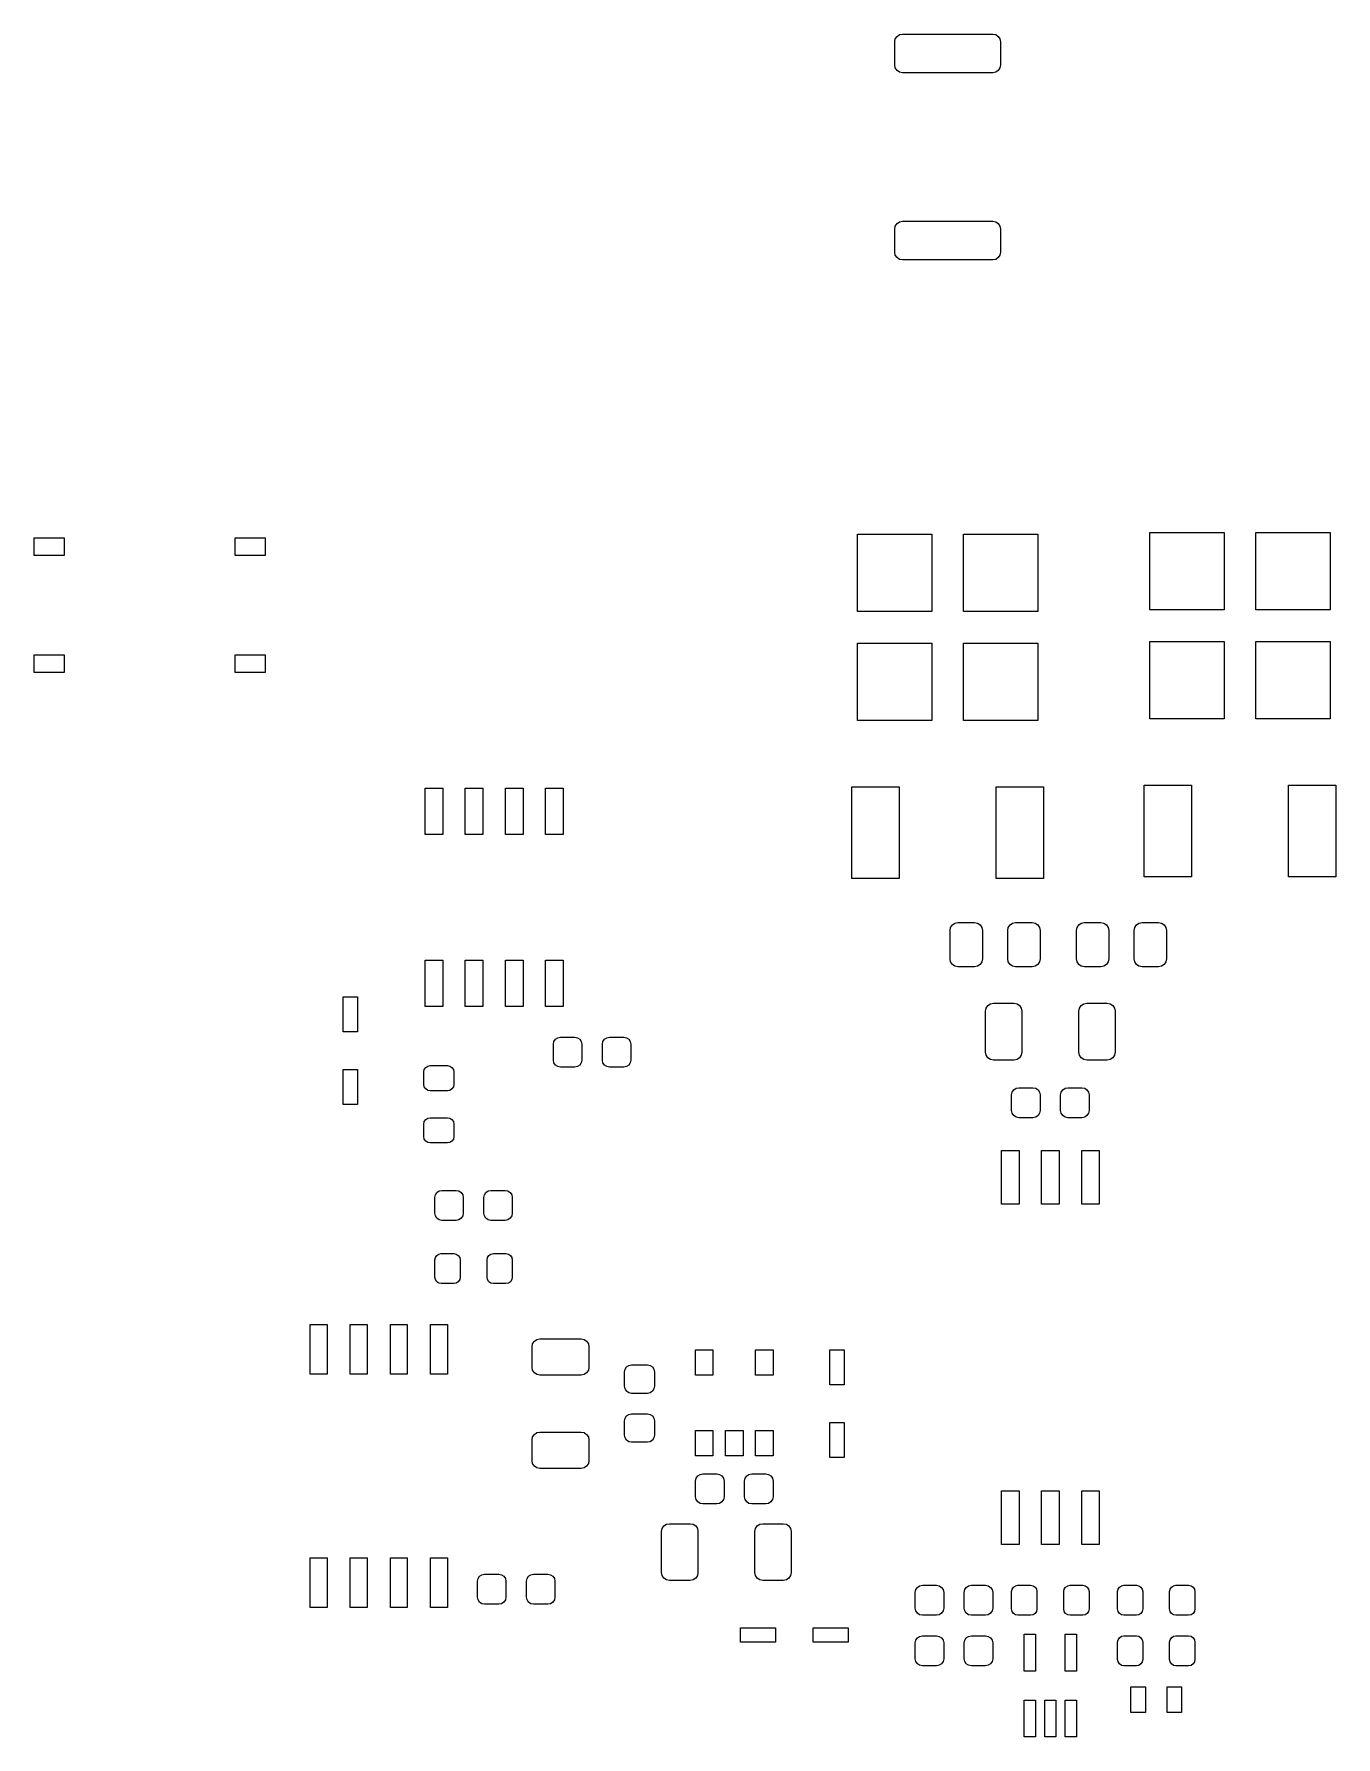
# Model space of a CAD drawing. Extents: x 64 to 235, y -116 to -62.
# Drawn here: x 64.1 to 105.3, y -116.1 to -62.2 of the extents above; entities that cross this region are included whole.
import ezdxf

# ---------------------------------------------------------------- set-up
doc = ezdxf.new("R2010")
doc.units = 0
doc.layers.add('BLACK', color=7, linetype='CONTINUOUS')

msp = doc.modelspace()

# ---------------------------------------------------------------- linework, layer by layer
at = {"layer": 'BLACK', "linetype": 'CONTINUOUS'}
for p, q in [((91.375, -62.475), (91.39403, -62.379329)), ((91.375, -63.2), (91.375, -62.475)), ((91.39403, -62.379329), (91.448223, -62.298223)), ((91.448223, -62.298223), (91.529329, -62.24403)), ((91.529329, -62.24403), (91.625, -62.225)), ((91.625, -62.225), (94.475, -62.225)), ((94.475, -62.225), (94.570671, -62.24403)), ((94.570671, -62.24403), (94.651777, -62.298223)), ((94.651777, -62.298223), (94.70597, -62.379329)), ((94.70597, -62.379329), (94.725, -62.475)), ((94.725, -62.475), (94.725, -63.2)), ((91.39403, -63.295671), (91.375, -63.2)), ((91.448223, -63.376777), (91.39403, -63.295671)), ((91.529329, -63.43097), (91.448223, -63.376777)), ((91.625, -63.45), (91.529329, -63.43097)), ((94.475, -63.45), (91.625, -63.45)), ((94.570671, -63.43097), (94.475, -63.45)), ((94.651777, -63.376777), (94.570671, -63.43097)), ((94.70597, -63.295671), (94.651777, -63.376777)), ((94.725, -63.2), (94.70597, -63.295671)), ((91.375, -68.4), (91.39403, -68.304329)), ((91.375, -69.125), (91.375, -68.4)), ((91.39403, -68.304329), (91.448223, -68.223223)), ((91.448223, -68.223223), (91.529329, -68.16903)), ((91.529329, -68.16903), (91.625, -68.15)), ((91.625, -68.15), (94.475, -68.15)), ((94.475, -68.15), (94.570671, -68.16903)), ((94.570671, -68.16903), (94.651777, -68.223223)), ((94.651777, -68.223223), (94.70597, -68.304329)), ((94.70597, -68.304329), (94.725, -68.4)), ((94.725, -68.4), (94.725, -69.125)), ((91.39403, -69.220671), (91.375, -69.125)), ((91.448223, -69.301777), (91.39403, -69.220671)), ((91.529329, -69.35597), (91.448223, -69.301777)), ((91.625, -69.375), (91.529329, -69.35597)), ((94.475, -69.375), (91.625, -69.375)), ((94.570671, -69.35597), (94.475, -69.375)), ((94.651777, -69.301777), (94.570671, -69.35597)), ((94.70597, -69.220671), (94.651777, -69.301777)), ((94.725, -69.125), (94.70597, -69.220671)), ((90.2, -80.5), (90.2, -78.05)), ((90.2, -78.05), (92.55, -78.05)), ((92.55, -78.05), (92.55, -80.5)), ((93.55, -80.5), (93.55, -78.05)), ((93.55, -78.05), (95.9, -78.05)), ((95.9, -78.05), (95.9, -80.5)), ((99.45, -80.45), (99.45, -78)), ((99.45, -78), (101.8, -78)), ((101.8, -78), (101.8, -80.45)), ((102.8, -80.45), (102.8, -78)), ((102.8, -78), (105.15, -78)), ((105.15, -78), (105.15, -80.45)), ((64.1424, -78.7252), (64.1424, -78.1664)), ((64.1424, -78.1664), (65.0949, -78.1664)), ((65.0949, -78.1664), (65.0949, -78.7252)), ((70.5051, -78.7252), (70.5051, -78.1664)), ((70.5051, -78.1664), (71.4576, -78.1664)), ((71.4576, -78.1664), (71.4576, -78.7252)), ((65.0949, -78.7252), (64.1424, -78.7252)), ((71.4576, -78.7252), (70.5051, -78.7252)), ((92.55, -80.5), (90.2, -80.5)), ((95.9, -80.5), (93.55, -80.5)), ((101.8, -80.45), (99.45, -80.45)), ((105.15, -80.45), (102.8, -80.45)), ((64.1424, -82.4336), (64.1424, -81.8748)), ((64.1424, -81.8748), (65.0949, -81.8748)), ((65.0949, -81.8748), (65.0949, -82.4336)), ((70.5051, -82.4336), (70.5051, -81.8748)), ((70.5051, -81.8748), (71.4576, -81.8748)), ((71.4576, -81.8748), (71.4576, -82.4336)), ((90.2, -83.95), (90.2, -81.5)), ((90.2, -81.5), (92.55, -81.5)), ((92.55, -81.5), (92.55, -83.95)), ((93.55, -83.95), (93.55, -81.5)), ((93.55, -81.5), (95.9, -81.5)), ((95.9, -81.5), (95.9, -83.95)), ((99.45, -83.9), (99.45, -81.45)), ((99.45, -81.45), (101.8, -81.45)), ((101.8, -81.45), (101.8, -83.9)), ((102.8, -83.9), (102.8, -81.45)), ((102.8, -81.45), (105.15, -81.45)), ((105.15, -81.45), (105.15, -83.9)), ((65.0949, -82.4336), (64.1424, -82.4336)), ((71.4576, -82.4336), (70.5051, -82.4336)), ((92.55, -83.95), (90.2, -83.95)), ((95.9, -83.95), (93.55, -83.95)), ((101.8, -83.9), (99.45, -83.9)), ((105.15, -83.9), (102.8, -83.9)), ((76.5156, -87.5561), (76.5156, -86.0956)), ((76.5156, -86.0956), (77.0744, -86.0956)), ((77.0744, -86.0956), (77.0744, -87.5561)), ((77.7856, -87.5561), (77.7856, -86.0956)), ((77.7856, -86.0956), (78.3444, -86.0956)), ((78.3444, -86.0956), (78.3444, -87.5561)), ((79.0556, -87.5561), (79.0556, -86.0956)), ((79.0556, -86.0956), (79.6144, -86.0956)), ((79.6144, -86.0956), (79.6144, -87.5561)), ((80.3256, -87.5561), (80.3256, -86.0956)), ((80.3256, -86.0956), (80.8844, -86.0956)), ((80.8844, -86.0956), (80.8844, -87.5561)), ((90.014, -88.95), (90.014, -86.05)), ((90.014, -86.05), (91.514, -86.05)), ((91.514, -86.05), (91.514, -88.95)), ((94.586, -88.95), (94.586, -86.05)), ((94.586, -86.05), (96.086, -86.05)), ((96.086, -86.05), (96.086, -88.95)), ((99.264, -88.9), (99.264, -86)), ((99.264, -86), (100.764, -86)), ((100.764, -86), (100.764, -88.9)), ((103.836, -88.9), (103.836, -86)), ((103.836, -86), (105.336, -86)), ((105.336, -86), (105.336, -88.9)), ((77.0744, -87.5561), (76.5156, -87.5561)), ((78.3444, -87.5561), (77.7856, -87.5561)), ((79.6144, -87.5561), (79.0556, -87.5561)), ((80.8844, -87.5561), (80.3256, -87.5561)), ((100.764, -88.9), (99.264, -88.9)), ((105.336, -88.9), (103.836, -88.9)), ((91.514, -88.95), (90.014, -88.95)), ((96.086, -88.95), (94.586, -88.95)), ((93.125, -90.6), (93.14403, -90.504329)), ((93.14403, -90.504329), (93.198223, -90.423223)), ((93.198223, -90.423223), (93.279329, -90.36903)), ((93.279329, -90.36903), (93.375, -90.35)), ((93.375, -90.35), (93.9, -90.35)), ((93.9, -90.35), (93.995671, -90.36903)), ((93.995671, -90.36903), (94.076777, -90.423223)), ((94.076777, -90.423223), (94.13097, -90.504329)), ((94.13097, -90.504329), (94.15, -90.6)), ((94.95, -90.6), (94.96903, -90.504329)), ((94.96903, -90.504329), (95.023223, -90.423223)), ((95.023223, -90.423223), (95.104329, -90.36903)), ((95.104329, -90.36903), (95.2, -90.35)), ((95.2, -90.35), (95.725, -90.35)), ((95.725, -90.35), (95.820671, -90.36903)), ((95.820671, -90.36903), (95.901777, -90.423223)), ((95.901777, -90.423223), (95.95597, -90.504329)), ((95.95597, -90.504329), (95.975, -90.6)), ((97.125, -90.6), (97.14403, -90.504329)), ((97.14403, -90.504329), (97.198223, -90.423223)), ((97.198223, -90.423223), (97.279329, -90.36903)), ((97.279329, -90.36903), (97.375, -90.35)), ((97.375, -90.35), (97.9, -90.35)), ((97.9, -90.35), (97.995671, -90.36903)), ((97.995671, -90.36903), (98.076777, -90.423223)), ((98.076777, -90.423223), (98.13097, -90.504329)), ((98.13097, -90.504329), (98.15, -90.6)), ((98.95, -90.6), (98.96903, -90.504329)), ((98.96903, -90.504329), (99.023223, -90.423223)), ((99.023223, -90.423223), (99.104329, -90.36903)), ((99.104329, -90.36903), (99.2, -90.35)), ((99.2, -90.35), (99.725, -90.35)), ((99.725, -90.35), (99.820671, -90.36903)), ((99.820671, -90.36903), (99.901777, -90.423223)), ((99.901777, -90.423223), (99.95597, -90.504329)), ((99.95597, -90.504329), (99.975, -90.6)), ((93.125, -91.5), (93.125, -90.6)), ((94.15, -90.6), (94.15, -91.5)), ((94.95, -91.5), (94.95, -90.6)), ((95.975, -90.6), (95.975, -91.5)), ((97.125, -91.5), (97.125, -90.6)), ((98.15, -90.6), (98.15, -91.5)), ((98.95, -91.5), (98.95, -90.6)), ((99.975, -90.6), (99.975, -91.5)), ((76.5156, -93.0044), (76.5156, -91.5439)), ((76.5156, -91.5439), (77.0744, -91.5439)), ((77.0744, -91.5439), (77.0744, -93.0044)), ((77.7856, -93.0044), (77.7856, -91.5439)), ((77.7856, -91.5439), (78.3444, -91.5439)), ((78.3444, -91.5439), (78.3444, -93.0044)), ((79.0556, -93.0044), (79.0556, -91.5439)), ((79.0556, -91.5439), (79.6144, -91.5439)), ((79.6144, -91.5439), (79.6144, -93.0044)), ((80.3256, -93.0044), (80.3256, -91.5439)), ((80.3256, -91.5439), (80.8844, -91.5439)), ((80.8844, -91.5439), (80.8844, -93.0044)), ((93.14403, -91.595671), (93.125, -91.5)), ((93.198223, -91.676777), (93.14403, -91.595671)), ((94.13097, -91.595671), (94.076777, -91.676777)), ((94.15, -91.5), (94.13097, -91.595671)), ((94.96903, -91.595671), (94.95, -91.5)), ((95.023223, -91.676777), (94.96903, -91.595671)), ((95.95597, -91.595671), (95.901777, -91.676777)), ((95.975, -91.5), (95.95597, -91.595671)), ((97.14403, -91.595671), (97.125, -91.5)), ((97.198223, -91.676777), (97.14403, -91.595671)), ((98.13097, -91.595671), (98.076777, -91.676777)), ((98.15, -91.5), (98.13097, -91.595671)), ((98.96903, -91.595671), (98.95, -91.5)), ((99.023223, -91.676777), (98.96903, -91.595671)), ((99.95597, -91.595671), (99.901777, -91.676777)), ((99.975, -91.5), (99.95597, -91.595671)), ((93.279329, -91.73097), (93.198223, -91.676777)), ((93.375, -91.75), (93.279329, -91.73097)), ((93.9, -91.75), (93.375, -91.75)), ((93.995671, -91.73097), (93.9, -91.75)), ((94.076777, -91.676777), (93.995671, -91.73097)), ((95.104329, -91.73097), (95.023223, -91.676777)), ((95.2, -91.75), (95.104329, -91.73097)), ((95.725, -91.75), (95.2, -91.75)), ((95.820671, -91.73097), (95.725, -91.75)), ((95.901777, -91.676777), (95.820671, -91.73097)), ((97.279329, -91.73097), (97.198223, -91.676777)), ((97.375, -91.75), (97.279329, -91.73097)), ((97.9, -91.75), (97.375, -91.75)), ((97.995671, -91.73097), (97.9, -91.75)), ((98.076777, -91.676777), (97.995671, -91.73097)), ((99.104329, -91.73097), (99.023223, -91.676777)), ((99.2, -91.75), (99.104329, -91.73097)), ((99.725, -91.75), (99.2, -91.75)), ((99.820671, -91.73097), (99.725, -91.75)), ((99.901777, -91.676777), (99.820671, -91.73097)), ((73.9246, -93.8056), (73.9246, -92.6944)), ((73.9246, -92.6944), (74.3754, -92.6944)), ((74.3754, -92.6944), (74.3754, -93.8056)), ((77.0744, -93.0044), (76.5156, -93.0044)), ((78.3444, -93.0044), (77.7856, -93.0044)), ((79.6144, -93.0044), (79.0556, -93.0044)), ((80.8844, -93.0044), (80.3256, -93.0044)), ((94.25, -93.15), (94.26903, -93.054329)), ((94.25, -94.45), (94.25, -93.15)), ((94.26903, -93.054329), (94.323223, -92.973223)), ((94.323223, -92.973223), (94.404329, -92.91903)), ((94.404329, -92.91903), (94.5, -92.9)), ((94.5, -92.9), (95.15, -92.9)), ((95.15, -92.9), (95.245671, -92.91903)), ((95.245671, -92.91903), (95.326777, -92.973223)), ((95.326777, -92.973223), (95.38097, -93.054329)), ((95.38097, -93.054329), (95.4, -93.15)), ((95.4, -93.15), (95.4, -94.45)), ((97.2, -93.15), (97.21903, -93.054329)), ((97.2, -94.45), (97.2, -93.15)), ((97.21903, -93.054329), (97.273223, -92.973223)), ((97.273223, -92.973223), (97.354329, -92.91903)), ((97.354329, -92.91903), (97.45, -92.9)), ((97.45, -92.9), (98.1, -92.9)), ((98.1, -92.9), (98.195671, -92.91903)), ((98.195671, -92.91903), (98.276777, -92.973223)), ((98.276777, -92.973223), (98.33097, -93.054329)), ((98.33097, -93.054329), (98.35, -93.15)), ((98.35, -93.15), (98.35, -94.45)), ((74.3754, -93.8056), (73.9246, -93.8056)), ((80.575, -94.2), (80.592127, -94.113896)), ((80.575, -94.7), (80.575, -94.2)), ((80.592127, -94.113896), (80.640901, -94.040901)), ((80.640901, -94.040901), (80.713896, -93.992127)), ((80.713896, -93.992127), (80.8, -93.975)), ((80.8, -93.975), (81.25, -93.975)), ((81.25, -93.975), (81.336104, -93.992127)), ((81.336104, -93.992127), (81.409099, -94.040901)), ((81.409099, -94.040901), (81.457873, -94.113896)), ((81.457873, -94.113896), (81.475, -94.2)), ((81.475, -94.2), (81.475, -94.7)), ((82.125, -94.2), (82.142127, -94.113896)), ((82.125, -94.7), (82.125, -94.2)), ((82.142127, -94.113896), (82.190901, -94.040901)), ((82.190901, -94.040901), (82.263896, -93.992127)), ((82.263896, -93.992127), (82.35, -93.975)), ((82.35, -93.975), (82.8, -93.975)), ((82.8, -93.975), (82.886104, -93.992127)), ((82.886104, -93.992127), (82.959099, -94.040901)), ((82.959099, -94.040901), (83.007873, -94.113896)), ((83.007873, -94.113896), (83.025, -94.2)), ((83.025, -94.2), (83.025, -94.7)), ((80.592127, -94.786104), (80.575, -94.7)), ((80.640901, -94.859099), (80.592127, -94.786104)), ((80.713896, -94.907873), (80.640901, -94.859099)), ((81.409099, -94.859099), (81.336104, -94.907873)), ((81.457873, -94.786104), (81.409099, -94.859099)), ((81.475, -94.7), (81.457873, -94.786104)), ((82.142127, -94.786104), (82.125, -94.7)), ((82.190901, -94.859099), (82.142127, -94.786104)), ((82.263896, -94.907873), (82.190901, -94.859099)), ((82.959099, -94.859099), (82.886104, -94.907873)), ((83.007873, -94.786104), (82.959099, -94.859099)), ((83.025, -94.7), (83.007873, -94.786104)), ((94.26903, -94.545671), (94.25, -94.45)), ((94.323223, -94.626777), (94.26903, -94.545671)), ((94.404329, -94.68097), (94.323223, -94.626777)), ((94.5, -94.7), (94.404329, -94.68097)), ((95.15, -94.7), (94.5, -94.7)), ((95.245671, -94.68097), (95.15, -94.7)), ((95.326777, -94.626777), (95.245671, -94.68097)), ((95.38097, -94.545671), (95.326777, -94.626777)), ((95.4, -94.45), (95.38097, -94.545671)), ((97.21903, -94.545671), (97.2, -94.45)), ((97.273223, -94.626777), (97.21903, -94.545671)), ((97.354329, -94.68097), (97.273223, -94.626777)), ((97.45, -94.7), (97.354329, -94.68097)), ((98.1, -94.7), (97.45, -94.7)), ((98.195671, -94.68097), (98.1, -94.7)), ((98.276777, -94.626777), (98.195671, -94.68097)), ((98.33097, -94.545671), (98.276777, -94.626777)), ((98.35, -94.45), (98.33097, -94.545671)), ((73.9246, -96.1056), (73.9246, -94.9944)), ((73.9246, -94.9944), (74.3754, -94.9944)), ((74.3754, -94.9944), (74.3754, -96.1056)), ((76.475, -95.075), (76.490224, -94.998463)), ((76.475, -95.475), (76.475, -95.075)), ((76.490224, -94.998463), (76.533579, -94.933579)), ((76.533579, -94.933579), (76.598463, -94.890224)), ((76.598463, -94.890224), (76.675, -94.875)), ((76.675, -94.875), (77.225, -94.875)), ((77.225, -94.875), (77.301537, -94.890224)), ((77.301537, -94.890224), (77.366421, -94.933579)), ((77.366421, -94.933579), (77.409776, -94.998463)), ((77.409776, -94.998463), (77.425, -95.075)), ((77.425, -95.075), (77.425, -95.475)), ((80.8, -94.925), (80.713896, -94.907873)), ((81.25, -94.925), (80.8, -94.925)), ((81.336104, -94.907873), (81.25, -94.925)), ((82.35, -94.925), (82.263896, -94.907873)), ((82.8, -94.925), (82.35, -94.925)), ((82.886104, -94.907873), (82.8, -94.925)), ((76.490224, -95.551537), (76.475, -95.475)), ((76.533579, -95.616421), (76.490224, -95.551537)), ((76.598463, -95.659776), (76.533579, -95.616421)), ((76.675, -95.675), (76.598463, -95.659776)), ((77.225, -95.675), (76.675, -95.675)), ((77.301537, -95.659776), (77.225, -95.675)), ((77.366421, -95.616421), (77.301537, -95.659776)), ((77.409776, -95.551537), (77.366421, -95.616421)), ((77.425, -95.475), (77.409776, -95.551537)), ((95.075, -95.8), (95.092127, -95.713896)), ((95.075, -96.3), (95.075, -95.8)), ((95.092127, -95.713896), (95.140901, -95.640901)), ((95.140901, -95.640901), (95.213896, -95.592127)), ((95.213896, -95.592127), (95.3, -95.575)), ((95.3, -95.575), (95.75, -95.575)), ((95.75, -95.575), (95.836104, -95.592127)), ((95.836104, -95.592127), (95.909099, -95.640901)), ((95.909099, -95.640901), (95.957873, -95.713896)), ((95.957873, -95.713896), (95.975, -95.8)), ((95.975, -95.8), (95.975, -96.3)), ((96.625, -95.8), (96.642127, -95.713896)), ((96.625, -96.3), (96.625, -95.8)), ((96.642127, -95.713896), (96.690901, -95.640901)), ((96.690901, -95.640901), (96.763896, -95.592127)), ((96.763896, -95.592127), (96.85, -95.575)), ((96.85, -95.575), (97.3, -95.575)), ((97.3, -95.575), (97.386104, -95.592127)), ((97.386104, -95.592127), (97.459099, -95.640901)), ((97.459099, -95.640901), (97.507873, -95.713896)), ((97.507873, -95.713896), (97.525, -95.8)), ((97.525, -95.8), (97.525, -96.3)), ((74.3754, -96.1056), (73.9246, -96.1056)), ((95.092127, -96.386104), (95.075, -96.3)), ((95.140901, -96.459099), (95.092127, -96.386104)), ((95.213896, -96.507873), (95.140901, -96.459099)), ((95.909099, -96.459099), (95.836104, -96.507873)), ((95.957873, -96.386104), (95.909099, -96.459099)), ((95.975, -96.3), (95.957873, -96.386104)), ((96.642127, -96.386104), (96.625, -96.3)), ((96.690901, -96.459099), (96.642127, -96.386104)), ((96.763896, -96.507873), (96.690901, -96.459099)), ((97.459099, -96.459099), (97.386104, -96.507873)), ((97.507873, -96.386104), (97.459099, -96.459099)), ((97.525, -96.3), (97.507873, -96.386104)), ((76.475, -96.725), (76.490224, -96.648463)), ((76.475, -97.125), (76.475, -96.725)), ((76.490224, -96.648463), (76.533579, -96.583579)), ((76.533579, -96.583579), (76.598463, -96.540224)), ((76.598463, -96.540224), (76.675, -96.525)), ((76.675, -96.525), (77.225, -96.525)), ((77.225, -96.525), (77.301537, -96.540224)), ((77.301537, -96.540224), (77.366421, -96.583579)), ((77.366421, -96.583579), (77.409776, -96.648463)), ((77.409776, -96.648463), (77.425, -96.725)), ((77.425, -96.725), (77.425, -97.125)), ((95.3, -96.525), (95.213896, -96.507873)), ((95.75, -96.525), (95.3, -96.525)), ((95.836104, -96.507873), (95.75, -96.525)), ((96.85, -96.525), (96.763896, -96.507873)), ((97.3, -96.525), (96.85, -96.525)), ((97.386104, -96.507873), (97.3, -96.525)), ((76.490224, -97.201537), (76.475, -97.125)), ((76.533579, -97.266421), (76.490224, -97.201537)), ((76.598463, -97.309776), (76.533579, -97.266421)), ((76.675, -97.325), (76.598463, -97.309776)), ((77.225, -97.325), (76.675, -97.325)), ((77.301537, -97.309776), (77.225, -97.325)), ((77.366421, -97.266421), (77.301537, -97.309776)), ((77.409776, -97.201537), (77.366421, -97.266421)), ((77.425, -97.125), (77.409776, -97.201537)), ((94.7506, -99.2661), (94.7506, -97.5643)), ((94.7506, -97.5643), (95.3094, -97.5643)), ((95.3094, -97.5643), (95.3094, -99.2661)), ((96.0206, -99.2661), (96.0206, -97.5643)), ((96.0206, -97.5643), (96.5794, -97.5643)), ((96.5794, -97.5643), (96.5794, -99.2661)), ((97.2906, -99.2661), (97.2906, -97.5643)), ((97.2906, -97.5643), (97.8494, -97.5643)), ((97.8494, -97.5643), (97.8494, -99.2661)), ((76.825, -99.05), (76.842127, -98.963896)), ((76.825, -99.55), (76.825, -99.05)), ((76.842127, -98.963896), (76.890901, -98.890901)), ((76.890901, -98.890901), (76.963896, -98.842127)), ((76.963896, -98.842127), (77.05, -98.825)), ((77.05, -98.825), (77.5, -98.825)), ((77.5, -98.825), (77.586104, -98.842127)), ((77.586104, -98.842127), (77.659099, -98.890901)), ((77.659099, -98.890901), (77.707873, -98.963896)), ((77.707873, -98.963896), (77.725, -99.05)), ((77.725, -99.05), (77.725, -99.55)), ((78.375, -99.05), (78.392127, -98.963896)), ((78.375, -99.55), (78.375, -99.05)), ((78.392127, -98.963896), (78.440901, -98.890901)), ((78.440901, -98.890901), (78.513896, -98.842127)), ((78.513896, -98.842127), (78.6, -98.825)), ((78.6, -98.825), (79.05, -98.825)), ((79.05, -98.825), (79.136104, -98.842127)), ((79.136104, -98.842127), (79.209099, -98.890901)), ((79.209099, -98.890901), (79.257873, -98.963896)), ((79.257873, -98.963896), (79.275, -99.05)), ((79.275, -99.05), (79.275, -99.55)), ((76.842127, -99.636104), (76.825, -99.55)), ((76.890901, -99.709099), (76.842127, -99.636104)), ((76.963896, -99.757873), (76.890901, -99.709099)), ((77.659099, -99.709099), (77.586104, -99.757873)), ((77.707873, -99.636104), (77.659099, -99.709099)), ((77.725, -99.55), (77.707873, -99.636104)), ((78.392127, -99.636104), (78.375, -99.55)), ((78.440901, -99.709099), (78.392127, -99.636104)), ((78.513896, -99.757873), (78.440901, -99.709099)), ((79.209099, -99.709099), (79.136104, -99.757873)), ((79.257873, -99.636104), (79.209099, -99.709099)), ((79.275, -99.55), (79.257873, -99.636104)), ((95.3094, -99.2661), (94.7506, -99.2661)), ((96.5794, -99.2661), (96.0206, -99.2661)), ((97.8494, -99.2661), (97.2906, -99.2661)), ((77.05, -99.775), (76.963896, -99.757873)), ((77.5, -99.775), (77.05, -99.775)), ((77.586104, -99.757873), (77.5, -99.775)), ((78.6, -99.775), (78.513896, -99.757873)), ((79.05, -99.775), (78.6, -99.775)), ((79.136104, -99.757873), (79.05, -99.775)), ((76.825, -101.025), (76.840224, -100.948463)), ((76.825, -101.575), (76.825, -101.025)), ((76.840224, -100.948463), (76.883579, -100.883579)), ((76.883579, -100.883579), (76.948463, -100.840224)), ((76.948463, -100.840224), (77.025, -100.825)), ((77.025, -100.825), (77.425, -100.825)), ((77.425, -100.825), (77.501537, -100.840224)), ((77.501537, -100.840224), (77.566421, -100.883579)), ((77.566421, -100.883579), (77.609776, -100.948463)), ((77.609776, -100.948463), (77.625, -101.025)), ((77.625, -101.025), (77.625, -101.575)), ((78.475, -101.025), (78.490224, -100.948463)), ((78.475, -101.575), (78.475, -101.025)), ((78.490224, -100.948463), (78.533579, -100.883579)), ((78.533579, -100.883579), (78.598463, -100.840224)), ((78.598463, -100.840224), (78.675, -100.825)), ((78.675, -100.825), (79.075, -100.825)), ((79.075, -100.825), (79.151537, -100.840224)), ((79.151537, -100.840224), (79.216421, -100.883579)), ((79.216421, -100.883579), (79.259776, -100.948463)), ((79.259776, -100.948463), (79.275, -101.025)), ((79.275, -101.025), (79.275, -101.575)), ((76.840224, -101.651537), (76.825, -101.575)), ((76.883579, -101.716421), (76.840224, -101.651537)), ((76.948463, -101.759776), (76.883579, -101.716421)), ((77.025, -101.775), (76.948463, -101.759776)), ((77.425, -101.775), (77.025, -101.775)), ((77.501537, -101.759776), (77.425, -101.775)), ((77.566421, -101.716421), (77.501537, -101.759776)), ((77.609776, -101.651537), (77.566421, -101.716421)), ((77.625, -101.575), (77.609776, -101.651537)), ((78.490224, -101.651537), (78.475, -101.575)), ((78.533579, -101.716421), (78.490224, -101.651537)), ((78.598463, -101.759776), (78.533579, -101.716421)), ((78.675, -101.775), (78.598463, -101.759776)), ((79.075, -101.775), (78.675, -101.775)), ((79.151537, -101.759776), (79.075, -101.775)), ((79.216421, -101.716421), (79.151537, -101.759776)), ((79.259776, -101.651537), (79.216421, -101.716421)), ((79.275, -101.575), (79.259776, -101.651537)), ((72.8783, -104.6417), (72.8783, -103.0669)), ((72.8783, -103.0669), (73.4117, -103.0669)), ((73.4117, -103.0669), (73.4117, -104.6417)), ((74.1483, -104.6417), (74.1483, -103.0669)), ((74.1483, -103.0669), (74.6817, -103.0669)), ((74.6817, -103.0669), (74.6817, -104.6417)), ((75.4183, -104.6417), (75.4183, -103.0669)), ((75.4183, -103.0669), (75.9517, -103.0669)), ((75.9517, -103.0669), (75.9517, -104.6417)), ((76.6883, -104.6417), (76.6883, -103.0669)), ((76.6883, -103.0669), (77.2217, -103.0669)), ((77.2217, -103.0669), (77.2217, -104.6417)), ((79.899998, -103.775001), (79.919028, -103.67933)), ((79.899998, -104.425001), (79.899998, -103.775001)), ((79.919028, -103.67933), (79.973221, -103.598224)), ((79.973221, -103.598224), (80.054327, -103.544031)), ((80.054327, -103.544031), (80.149998, -103.525001)), ((80.149998, -103.525001), (81.449998, -103.525001)), ((81.449998, -103.525001), (81.545669, -103.544031)), ((81.545669, -103.544031), (81.626775, -103.598224)), ((81.626775, -103.598224), (81.680968, -103.67933)), ((81.680968, -103.67933), (81.699998, -103.775001)), ((81.699998, -103.775001), (81.699998, -104.425001)), ((85.074999, -104.675002), (85.074999, -103.875)), ((85.074999, -103.875), (85.624999, -103.875)), ((85.624999, -103.875), (85.624999, -104.675002)), ((86.974998, -104.675002), (86.974998, -103.875)), ((86.974998, -103.875), (87.524998, -103.875)), ((87.524998, -103.875), (87.524998, -104.675002)), ((89.324598, -104.980601), (89.324598, -103.869401)), ((89.324598, -103.869401), (89.775398, -103.869401)), ((89.775398, -103.869401), (89.775398, -104.980601)), ((79.919028, -104.520672), (79.899998, -104.425001)), ((79.973221, -104.601778), (79.919028, -104.520672)), ((81.680968, -104.520672), (81.626775, -104.601778)), ((81.699998, -104.425001), (81.680968, -104.520672)), ((82.824998, -104.575001), (82.842125, -104.488897)), ((82.842125, -104.488897), (82.890899, -104.415902)), ((82.890899, -104.415902), (82.963894, -104.367128)), ((82.963894, -104.367128), (83.049998, -104.350001)), ((83.049998, -104.350001), (83.549998, -104.350001)), ((83.549998, -104.350001), (83.636102, -104.367128)), ((83.636102, -104.367128), (83.709097, -104.415902)), ((83.709097, -104.415902), (83.757871, -104.488897)), ((83.757871, -104.488897), (83.774998, -104.575001)), ((73.4117, -104.6417), (72.8783, -104.6417)), ((74.6817, -104.6417), (74.1483, -104.6417)), ((75.9517, -104.6417), (75.4183, -104.6417)), ((77.2217, -104.6417), (76.6883, -104.6417)), ((80.054327, -104.655971), (79.973221, -104.601778)), ((80.149998, -104.675001), (80.054327, -104.655971)), ((81.449998, -104.675001), (80.149998, -104.675001)), ((81.545669, -104.655971), (81.449998, -104.675001)), ((81.626775, -104.601778), (81.545669, -104.655971)), ((82.824998, -105.025001), (82.824998, -104.575001)), ((82.842125, -105.111105), (82.824998, -105.025001)), ((83.774998, -105.025001), (83.757871, -105.111105)), ((83.774998, -104.575001), (83.774998, -105.025001)), ((85.624999, -104.675002), (85.074999, -104.675002)), ((87.524998, -104.675002), (86.974998, -104.675002)), ((89.775398, -104.980601), (89.324598, -104.980601)), ((82.890899, -105.1841), (82.842125, -105.111105)), ((82.963894, -105.232874), (82.890899, -105.1841)), ((83.049998, -105.250001), (82.963894, -105.232874)), ((83.549998, -105.250001), (83.049998, -105.250001)), ((83.636102, -105.232874), (83.549998, -105.250001)), ((83.709097, -105.1841), (83.636102, -105.232874)), ((83.757871, -105.111105), (83.709097, -105.1841)), ((82.824998, -106.125001), (82.842125, -106.038897)), ((82.824998, -106.575001), (82.824998, -106.125001)), ((82.842125, -106.038897), (82.890899, -105.965902)), ((82.890899, -105.965902), (82.963894, -105.917128)), ((82.963894, -105.917128), (83.049998, -105.900001)), ((83.049998, -105.900001), (83.549998, -105.900001)), ((83.549998, -105.900001), (83.636102, -105.917128)), ((83.636102, -105.917128), (83.709097, -105.965902)), ((83.709097, -105.965902), (83.757871, -106.038897)), ((83.757871, -106.038897), (83.774998, -106.125001)), ((83.774998, -106.125001), (83.774998, -106.575001)), ((89.324598, -107.280601), (89.324598, -106.169401)), ((89.324598, -106.169401), (89.775398, -106.169401)), ((89.775398, -106.169401), (89.775398, -107.280601)), ((79.899998, -106.725001), (79.919028, -106.62933)), ((79.919028, -106.62933), (79.973221, -106.548224)), ((79.973221, -106.548224), (80.054327, -106.494031)), ((80.054327, -106.494031), (80.149998, -106.475001)), ((80.149998, -106.475001), (81.449998, -106.475001)), ((81.449998, -106.475001), (81.545669, -106.494031)), ((81.545669, -106.494031), (81.626775, -106.548224)), ((81.626775, -106.548224), (81.680968, -106.62933)), ((81.680968, -106.62933), (81.699998, -106.725001)), ((82.842125, -106.661105), (82.824998, -106.575001)), ((82.890899, -106.7341), (82.842125, -106.661105)), ((83.757871, -106.661105), (83.709097, -106.7341)), ((83.774998, -106.575001), (83.757871, -106.661105)), ((85.074999, -107.225002), (85.074999, -106.425)), ((85.074999, -106.425), (85.624999, -106.425)), ((85.624999, -106.425), (85.624999, -107.225002)), ((86.025, -107.225002), (86.025, -106.425)), ((86.025, -106.425), (86.575, -106.425)), ((86.575, -106.425), (86.575, -107.225002)), ((86.974998, -107.225002), (86.974998, -106.425)), ((86.974998, -106.425), (87.524998, -106.425)), ((87.524998, -106.425), (87.524998, -107.225002)), ((79.899998, -107.375001), (79.899998, -106.725001)), ((81.699998, -106.725001), (81.699998, -107.375001)), ((82.963894, -106.782874), (82.890899, -106.7341)), ((83.049998, -106.800001), (82.963894, -106.782874)), ((83.549998, -106.800001), (83.049998, -106.800001)), ((83.636102, -106.782874), (83.549998, -106.800001)), ((83.709097, -106.7341), (83.636102, -106.782874)), ((85.624999, -107.225002), (85.074999, -107.225002)), ((86.575, -107.225002), (86.025, -107.225002)), ((87.524998, -107.225002), (86.974998, -107.225002)), ((79.919028, -107.470672), (79.899998, -107.375001)), ((79.973221, -107.551778), (79.919028, -107.470672)), ((80.054327, -107.605971), (79.973221, -107.551778)), ((80.149998, -107.625001), (80.054327, -107.605971)), ((81.449998, -107.625001), (80.149998, -107.625001)), ((81.545669, -107.605971), (81.449998, -107.625001)), ((81.626775, -107.551778), (81.545669, -107.605971)), ((81.680968, -107.470672), (81.626775, -107.551778)), ((81.699998, -107.375001), (81.680968, -107.470672)), ((85.213894, -107.817128), (85.299998, -107.800001)), ((85.299998, -107.800001), (85.749998, -107.800001)), ((85.749998, -107.800001), (85.836102, -107.817128)), ((86.763894, -107.817128), (86.849998, -107.800001)), ((86.849998, -107.800001), (87.299998, -107.800001)), ((87.299998, -107.800001), (87.386102, -107.817128)), ((89.775398, -107.280601), (89.324598, -107.280601)), ((85.074998, -108.025001), (85.092125, -107.938897)), ((85.074998, -108.525001), (85.074998, -108.025001)), ((85.092125, -107.938897), (85.140899, -107.865902)), ((85.140899, -107.865902), (85.213894, -107.817128)), ((85.836102, -107.817128), (85.909097, -107.865902)), ((85.909097, -107.865902), (85.957871, -107.938897)), ((85.957871, -107.938897), (85.974998, -108.025001)), ((85.974998, -108.025001), (85.974998, -108.525001)), ((86.624998, -108.025001), (86.642125, -107.938897)), ((86.624998, -108.525001), (86.624998, -108.025001)), ((86.642125, -107.938897), (86.690899, -107.865902)), ((86.690899, -107.865902), (86.763894, -107.817128)), ((87.386102, -107.817128), (87.459097, -107.865902)), ((87.459097, -107.865902), (87.507871, -107.938897)), ((87.507871, -107.938897), (87.524998, -108.025001)), ((87.524998, -108.025001), (87.524998, -108.525001)), ((94.7506, -110.0357), (94.7506, -108.3339)), ((94.7506, -108.3339), (95.3094, -108.3339)), ((95.3094, -108.3339), (95.3094, -110.0357)), ((96.0206, -110.0357), (96.0206, -108.3339)), ((96.0206, -108.3339), (96.5794, -108.3339)), ((96.5794, -108.3339), (96.5794, -110.0357)), ((97.2906, -110.0357), (97.2906, -108.3339)), ((97.2906, -108.3339), (97.8494, -108.3339)), ((97.8494, -108.3339), (97.8494, -110.0357)), ((85.092125, -108.611105), (85.074998, -108.525001)), ((85.140899, -108.6841), (85.092125, -108.611105)), ((85.213894, -108.732874), (85.140899, -108.6841)), ((85.299998, -108.750001), (85.213894, -108.732874)), ((85.749998, -108.750001), (85.299998, -108.750001)), ((85.836102, -108.732874), (85.749998, -108.750001)), ((85.909097, -108.6841), (85.836102, -108.732874)), ((85.957871, -108.611105), (85.909097, -108.6841)), ((85.974998, -108.525001), (85.957871, -108.611105)), ((86.642125, -108.611105), (86.624998, -108.525001)), ((86.690899, -108.6841), (86.642125, -108.611105)), ((86.763894, -108.732874), (86.690899, -108.6841)), ((86.849998, -108.750001), (86.763894, -108.732874)), ((87.299998, -108.750001), (86.849998, -108.750001)), ((87.386102, -108.732874), (87.299998, -108.750001)), ((87.459097, -108.6841), (87.386102, -108.732874)), ((87.507871, -108.611105), (87.459097, -108.6841)), ((87.524998, -108.525001), (87.507871, -108.611105)), ((84.073221, -109.448224), (84.154327, -109.394031)), ((84.154327, -109.394031), (84.249998, -109.375001)), ((84.249998, -109.375001), (84.899998, -109.375001)), ((84.899998, -109.375001), (84.995669, -109.394031)), ((84.995669, -109.394031), (85.076775, -109.448224)), ((87.023221, -109.448224), (87.104327, -109.394031)), ((87.104327, -109.394031), (87.199998, -109.375001)), ((87.199998, -109.375001), (87.849998, -109.375001)), ((87.849998, -109.375001), (87.945669, -109.394031)), ((87.945669, -109.394031), (88.026775, -109.448224)), ((83.999998, -109.625001), (84.019028, -109.52933)), ((83.999998, -110.925001), (83.999998, -109.625001)), ((84.019028, -109.52933), (84.073221, -109.448224)), ((85.076775, -109.448224), (85.130968, -109.52933)), ((85.130968, -109.52933), (85.149998, -109.625001)), ((85.149998, -109.625001), (85.149998, -110.925001)), ((86.949998, -109.625001), (86.969028, -109.52933)), ((86.949998, -110.925001), (86.949998, -109.625001)), ((86.969028, -109.52933), (87.023221, -109.448224)), ((88.026775, -109.448224), (88.080968, -109.52933)), ((88.080968, -109.52933), (88.099998, -109.625001)), ((88.099998, -109.625001), (88.099998, -110.925001)), ((72.8783, -112.0331), (72.8783, -110.4583)), ((72.8783, -110.4583), (73.4117, -110.4583)), ((73.4117, -110.4583), (73.4117, -112.0331)), ((74.1483, -112.0331), (74.1483, -110.4583)), ((74.1483, -110.4583), (74.6817, -110.4583)), ((74.6817, -110.4583), (74.6817, -112.0331)), ((75.4183, -112.0331), (75.4183, -110.4583)), ((75.4183, -110.4583), (75.9517, -110.4583)), ((75.9517, -110.4583), (75.9517, -112.0331)), ((76.6883, -112.0331), (76.6883, -110.4583)), ((76.6883, -110.4583), (77.2217, -110.4583)), ((77.2217, -110.4583), (77.2217, -112.0331)), ((95.3094, -110.0357), (94.7506, -110.0357)), ((96.5794, -110.0357), (96.0206, -110.0357)), ((97.8494, -110.0357), (97.2906, -110.0357)), ((78.240901, -111.040901), (78.313896, -110.992127)), ((78.313896, -110.992127), (78.4, -110.975)), ((78.4, -110.975), (78.85, -110.975)), ((78.85, -110.975), (78.936104, -110.992127)), ((78.936104, -110.992127), (79.009099, -111.040901)), ((79.790901, -111.040901), (79.863896, -110.992127)), ((79.863896, -110.992127), (79.95, -110.975)), ((79.95, -110.975), (80.4, -110.975)), ((80.4, -110.975), (80.486104, -110.992127)), ((80.486104, -110.992127), (80.559099, -111.040901)), ((84.019028, -111.020672), (83.999998, -110.925001)), ((84.073221, -111.101778), (84.019028, -111.020672)), ((85.130968, -111.020672), (85.076775, -111.101778)), ((85.149998, -110.925001), (85.130968, -111.020672)), ((86.969028, -111.020672), (86.949998, -110.925001)), ((87.023221, -111.101778), (86.969028, -111.020672)), ((88.080968, -111.020672), (88.026775, -111.101778)), ((88.099998, -110.925001), (88.080968, -111.020672)), ((78.175, -111.2), (78.192127, -111.113896)), ((78.175, -111.7), (78.175, -111.2)), ((78.192127, -111.113896), (78.240901, -111.040901)), ((79.009099, -111.040901), (79.057873, -111.113896)), ((79.057873, -111.113896), (79.075, -111.2)), ((79.075, -111.2), (79.075, -111.7)), ((79.725, -111.2), (79.742127, -111.113896)), ((79.725, -111.7), (79.725, -111.2)), ((79.742127, -111.113896), (79.790901, -111.040901)), ((80.559099, -111.040901), (80.607873, -111.113896)), ((80.607873, -111.113896), (80.625, -111.2)), ((80.625, -111.2), (80.625, -111.7)), ((84.154327, -111.155971), (84.073221, -111.101778)), ((84.249998, -111.175001), (84.154327, -111.155971)), ((84.899998, -111.175001), (84.249998, -111.175001)), ((84.995669, -111.155971), (84.899998, -111.175001)), ((85.076775, -111.101778), (84.995669, -111.155971)), ((87.104327, -111.155971), (87.023221, -111.101778)), ((87.199998, -111.175001), (87.104327, -111.155971)), ((87.849998, -111.175001), (87.199998, -111.175001)), ((87.945669, -111.155971), (87.849998, -111.175001)), ((88.026775, -111.101778), (87.945669, -111.155971)), ((92.025, -111.55), (92.042127, -111.463896)), ((92.025, -112.05), (92.025, -111.55)), ((92.042127, -111.463896), (92.090901, -111.390901)), ((92.090901, -111.390901), (92.163896, -111.342127)), ((92.163896, -111.342127), (92.25, -111.325)), ((92.25, -111.325), (92.7, -111.325)), ((92.7, -111.325), (92.786104, -111.342127)), ((92.786104, -111.342127), (92.859099, -111.390901)), ((92.859099, -111.390901), (92.907873, -111.463896)), ((92.907873, -111.463896), (92.925, -111.55)), ((92.925, -111.55), (92.925, -112.05)), ((93.575, -111.55), (93.592127, -111.463896)), ((93.575, -112.05), (93.575, -111.55)), ((93.592127, -111.463896), (93.640901, -111.390901)), ((93.640901, -111.390901), (93.713896, -111.342127)), ((93.713896, -111.342127), (93.8, -111.325)), ((93.8, -111.325), (94.25, -111.325)), ((94.25, -111.325), (94.336104, -111.342127)), ((94.336104, -111.342127), (94.409099, -111.390901)), ((94.409099, -111.390901), (94.457873, -111.463896)), ((94.457873, -111.463896), (94.475, -111.55)), ((94.475, -111.55), (94.475, -112.05)), ((95.075, -111.525), (95.090224, -111.448463)), ((95.075, -112.075), (95.075, -111.525)), ((95.090224, -111.448463), (95.133579, -111.383579)), ((95.133579, -111.383579), (95.198463, -111.340224)), ((95.198463, -111.340224), (95.275, -111.325)), ((95.275, -111.325), (95.675, -111.325)), ((95.675, -111.325), (95.751537, -111.340224)), ((95.751537, -111.340224), (95.816421, -111.383579)), ((95.816421, -111.383579), (95.859776, -111.448463)), ((95.859776, -111.448463), (95.875, -111.525)), ((95.875, -111.525), (95.875, -112.075)), ((96.725, -111.525), (96.740224, -111.448463)), ((96.725, -112.075), (96.725, -111.525)), ((96.740224, -111.448463), (96.783579, -111.383579)), ((96.783579, -111.383579), (96.848463, -111.340224)), ((96.848463, -111.340224), (96.925, -111.325)), ((96.925, -111.325), (97.325, -111.325)), ((97.325, -111.325), (97.401537, -111.340224)), ((97.401537, -111.340224), (97.466421, -111.383579)), ((97.466421, -111.383579), (97.509776, -111.448463)), ((97.509776, -111.448463), (97.525, -111.525)), ((97.525, -111.525), (97.525, -112.075)), ((98.425, -111.525), (98.440224, -111.448463)), ((98.425, -112.075), (98.425, -111.525)), ((98.440224, -111.448463), (98.483579, -111.383579)), ((98.483579, -111.383579), (98.548463, -111.340224)), ((98.548463, -111.340224), (98.625, -111.325)), ((98.625, -111.325), (99.025, -111.325)), ((99.025, -111.325), (99.101537, -111.340224)), ((99.101537, -111.340224), (99.166421, -111.383579)), ((99.166421, -111.383579), (99.209776, -111.448463)), ((99.209776, -111.448463), (99.225, -111.525)), ((99.225, -111.525), (99.225, -112.075)), ((100.075, -111.525), (100.090224, -111.448463)), ((100.075, -112.075), (100.075, -111.525)), ((100.090224, -111.448463), (100.133579, -111.383579)), ((100.133579, -111.383579), (100.198463, -111.340224)), ((100.198463, -111.340224), (100.275, -111.325)), ((100.275, -111.325), (100.675, -111.325)), ((100.675, -111.325), (100.751537, -111.340224)), ((100.751537, -111.340224), (100.816421, -111.383579)), ((100.816421, -111.383579), (100.859776, -111.448463)), ((100.859776, -111.448463), (100.875, -111.525)), ((100.875, -111.525), (100.875, -112.075)), ((73.4117, -112.0331), (72.8783, -112.0331)), ((74.6817, -112.0331), (74.1483, -112.0331)), ((75.9517, -112.0331), (75.4183, -112.0331)), ((77.2217, -112.0331), (76.6883, -112.0331)), ((78.192127, -111.786104), (78.175, -111.7)), ((78.240901, -111.859099), (78.192127, -111.786104)), ((78.313896, -111.907873), (78.240901, -111.859099)), ((78.4, -111.925), (78.313896, -111.907873)), ((78.85, -111.925), (78.4, -111.925)), ((78.936104, -111.907873), (78.85, -111.925)), ((79.009099, -111.859099), (78.936104, -111.907873)), ((79.057873, -111.786104), (79.009099, -111.859099)), ((79.075, -111.7), (79.057873, -111.786104)), ((79.742127, -111.786104), (79.725, -111.7)), ((79.790901, -111.859099), (79.742127, -111.786104)), ((79.863896, -111.907873), (79.790901, -111.859099)), ((79.95, -111.925), (79.863896, -111.907873)), ((80.4, -111.925), (79.95, -111.925)), ((80.486104, -111.907873), (80.4, -111.925)), ((80.559099, -111.859099), (80.486104, -111.907873)), ((80.607873, -111.786104), (80.559099, -111.859099)), ((80.625, -111.7), (80.607873, -111.786104)), ((92.042127, -112.136104), (92.025, -112.05)), ((92.925, -112.05), (92.907873, -112.136104)), ((93.592127, -112.136104), (93.575, -112.05)), ((94.475, -112.05), (94.457873, -112.136104)), ((95.090224, -112.151537), (95.075, -112.075)), ((95.875, -112.075), (95.859776, -112.151537)), ((96.740224, -112.151537), (96.725, -112.075)), ((97.525, -112.075), (97.509776, -112.151537)), ((98.440224, -112.151537), (98.425, -112.075)), ((99.225, -112.075), (99.209776, -112.151537)), ((100.090224, -112.151537), (100.075, -112.075)), ((100.875, -112.075), (100.859776, -112.151537)), ((92.090901, -112.209099), (92.042127, -112.136104)), ((92.163896, -112.257873), (92.090901, -112.209099)), ((92.25, -112.275), (92.163896, -112.257873)), ((92.7, -112.275), (92.25, -112.275)), ((92.786104, -112.257873), (92.7, -112.275)), ((92.859099, -112.209099), (92.786104, -112.257873)), ((92.907873, -112.136104), (92.859099, -112.209099)), ((93.640901, -112.209099), (93.592127, -112.136104)), ((93.713896, -112.257873), (93.640901, -112.209099)), ((93.8, -112.275), (93.713896, -112.257873)), ((94.25, -112.275), (93.8, -112.275)), ((94.336104, -112.257873), (94.25, -112.275)), ((94.409099, -112.209099), (94.336104, -112.257873)), ((94.457873, -112.136104), (94.409099, -112.209099)), ((95.133579, -112.216421), (95.090224, -112.151537)), ((95.198463, -112.259776), (95.133579, -112.216421)), ((95.275, -112.275), (95.198463, -112.259776)), ((95.675, -112.275), (95.275, -112.275)), ((95.751537, -112.259776), (95.675, -112.275)), ((95.816421, -112.216421), (95.751537, -112.259776)), ((95.859776, -112.151537), (95.816421, -112.216421)), ((96.783579, -112.216421), (96.740224, -112.151537)), ((96.848463, -112.259776), (96.783579, -112.216421)), ((96.925, -112.275), (96.848463, -112.259776)), ((97.325, -112.275), (96.925, -112.275)), ((97.401537, -112.259776), (97.325, -112.275)), ((97.466421, -112.216421), (97.401537, -112.259776)), ((97.509776, -112.151537), (97.466421, -112.216421)), ((98.483579, -112.216421), (98.440224, -112.151537)), ((98.548463, -112.259776), (98.483579, -112.216421)), ((98.625, -112.275), (98.548463, -112.259776)), ((99.025, -112.275), (98.625, -112.275)), ((99.101537, -112.259776), (99.025, -112.275)), ((99.166421, -112.216421), (99.101537, -112.259776)), ((99.209776, -112.151537), (99.166421, -112.216421)), ((100.133579, -112.216421), (100.090224, -112.151537)), ((100.198463, -112.259776), (100.133579, -112.216421)), ((100.275, -112.275), (100.198463, -112.259776)), ((100.675, -112.275), (100.275, -112.275)), ((100.751537, -112.259776), (100.675, -112.275)), ((100.816421, -112.216421), (100.751537, -112.259776)), ((100.859776, -112.151537), (100.816421, -112.216421)), ((86.4944, -113.1254), (86.4944, -112.6746)), ((86.4944, -112.6746), (87.6056, -112.6746)), ((87.6056, -113.1254), (86.4944, -113.1254)), ((87.6056, -112.6746), (87.6056, -113.1254)), ((88.7944, -113.1254), (88.7944, -112.6746)), ((88.7944, -112.6746), (89.9056, -112.6746)), ((89.9056, -113.1254), (88.7944, -113.1254)), ((89.9056, -112.6746), (89.9056, -113.1254)), ((92.025, -113.15), (92.042127, -113.063896)), ((92.025, -113.65), (92.025, -113.15)), ((92.042127, -113.063896), (92.090901, -112.990901)), ((92.090901, -112.990901), (92.163896, -112.942127)), ((92.163896, -112.942127), (92.25, -112.925)), ((92.25, -112.925), (92.7, -112.925)), ((92.7, -112.925), (92.786104, -112.942127)), ((92.786104, -112.942127), (92.859099, -112.990901)), ((92.859099, -112.990901), (92.907873, -113.063896)), ((92.907873, -113.063896), (92.925, -113.15)), ((92.925, -113.15), (92.925, -113.65)), ((93.575, -113.15), (93.592127, -113.063896)), ((93.575, -113.65), (93.575, -113.15)), ((93.592127, -113.063896), (93.640901, -112.990901)), ((93.640901, -112.990901), (93.713896, -112.942127)), ((93.713896, -112.942127), (93.8, -112.925)), ((93.8, -112.925), (94.25, -112.925)), ((94.25, -112.925), (94.336104, -112.942127)), ((94.336104, -112.942127), (94.409099, -112.990901)), ((94.409099, -112.990901), (94.457873, -113.063896)), ((94.457873, -113.063896), (94.475, -113.15)), ((94.475, -113.15), (94.475, -113.65)), ((95.472201, -114.0428), (95.472201, -112.8744)), ((95.472201, -112.8744), (95.827801, -112.8744)), ((95.827801, -112.8744), (95.827801, -114.0428)), ((96.772199, -114.0428), (96.772199, -112.8744)), ((96.772199, -112.8744), (97.127799, -112.8744)), ((97.127799, -112.8744), (97.127799, -114.0428)), ((98.425, -113.125), (98.440224, -113.048463)), ((98.425, -113.675), (98.425, -113.125)), ((98.440224, -113.048463), (98.483579, -112.983579)), ((98.483579, -112.983579), (98.548463, -112.940224)), ((98.548463, -112.940224), (98.625, -112.925)), ((98.625, -112.925), (99.025, -112.925)), ((99.025, -112.925), (99.101537, -112.940224)), ((99.101537, -112.940224), (99.166421, -112.983579)), ((99.166421, -112.983579), (99.209776, -113.048463)), ((99.209776, -113.048463), (99.225, -113.125)), ((99.225, -113.125), (99.225, -113.675)), ((100.075, -113.125), (100.090224, -113.048463)), ((100.075, -113.675), (100.075, -113.125)), ((100.090224, -113.048463), (100.133579, -112.983579)), ((100.133579, -112.983579), (100.198463, -112.940224)), ((100.198463, -112.940224), (100.275, -112.925)), ((100.275, -112.925), (100.675, -112.925)), ((100.675, -112.925), (100.751537, -112.940224)), ((100.751537, -112.940224), (100.816421, -112.983579)), ((100.816421, -112.983579), (100.859776, -113.048463)), ((100.859776, -113.048463), (100.875, -113.125)), ((100.875, -113.125), (100.875, -113.675)), ((92.042127, -113.736104), (92.025, -113.65)), ((92.925, -113.65), (92.907873, -113.736104)), ((93.592127, -113.736104), (93.575, -113.65)), ((94.475, -113.65), (94.457873, -113.736104)), ((98.440224, -113.751537), (98.425, -113.675)), ((99.225, -113.675), (99.209776, -113.751537)), ((100.090224, -113.751537), (100.075, -113.675)), ((100.875, -113.675), (100.859776, -113.751537)), ((92.090901, -113.809099), (92.042127, -113.736104)), ((92.163896, -113.857873), (92.090901, -113.809099)), ((92.25, -113.875), (92.163896, -113.857873)), ((92.7, -113.875), (92.25, -113.875)), ((92.786104, -113.857873), (92.7, -113.875)), ((92.859099, -113.809099), (92.786104, -113.857873)), ((92.907873, -113.736104), (92.859099, -113.809099)), ((93.640901, -113.809099), (93.592127, -113.736104)), ((93.713896, -113.857873), (93.640901, -113.809099)), ((93.8, -113.875), (93.713896, -113.857873)), ((94.25, -113.875), (93.8, -113.875)), ((94.336104, -113.857873), (94.25, -113.875)), ((94.409099, -113.809099), (94.336104, -113.857873)), ((94.457873, -113.736104), (94.409099, -113.809099)), ((95.827801, -114.0428), (95.472201, -114.0428)), ((97.127799, -114.0428), (96.772199, -114.0428)), ((98.483579, -113.816421), (98.440224, -113.751537)), ((98.548463, -113.859776), (98.483579, -113.816421)), ((98.625, -113.875), (98.548463, -113.859776)), ((99.025, -113.875), (98.625, -113.875)), ((99.101537, -113.859776), (99.025, -113.875)), ((99.166421, -113.816421), (99.101537, -113.859776)), ((99.209776, -113.751537), (99.166421, -113.816421)), ((100.133579, -113.816421), (100.090224, -113.751537)), ((100.198463, -113.859776), (100.133579, -113.816421)), ((100.275, -113.875), (100.198463, -113.859776)), ((100.675, -113.875), (100.275, -113.875)), ((100.751537, -113.859776), (100.675, -113.875)), ((100.816421, -113.816421), (100.751537, -113.859776)), ((100.859776, -113.751537), (100.816421, -113.816421)), ((98.8499, -115.3564), (98.8499, -114.5436)), ((98.8499, -114.5436), (99.3071, -114.5436)), ((99.3071, -114.5436), (99.3071, -115.3564)), ((99.9929, -115.3564), (99.9929, -114.5436)), ((99.9929, -114.5436), (100.4501, -114.5436)), ((100.4501, -114.5436), (100.4501, -115.3564)), ((95.472201, -116.1256), (95.472201, -114.9572)), ((95.472201, -114.9572), (95.827801, -114.9572)), ((95.827801, -114.9572), (95.827801, -116.1256)), ((96.1222, -116.1256), (96.1222, -114.9572)), ((96.1222, -114.9572), (96.4778, -114.9572)), ((96.4778, -114.9572), (96.4778, -116.1256)), ((96.772199, -116.1256), (96.772199, -114.9572)), ((96.772199, -114.9572), (97.127799, -114.9572)), ((97.127799, -114.9572), (97.127799, -116.1256)), ((99.3071, -115.3564), (98.8499, -115.3564)), ((100.4501, -115.3564), (99.9929, -115.3564)), ((95.827801, -116.1256), (95.472201, -116.1256)), ((96.4778, -116.1256), (96.1222, -116.1256)), ((97.127799, -116.1256), (96.772199, -116.1256))]:
    msp.add_line(p, q, dxfattribs=at)

doc.saveas('drawing.dxf')
